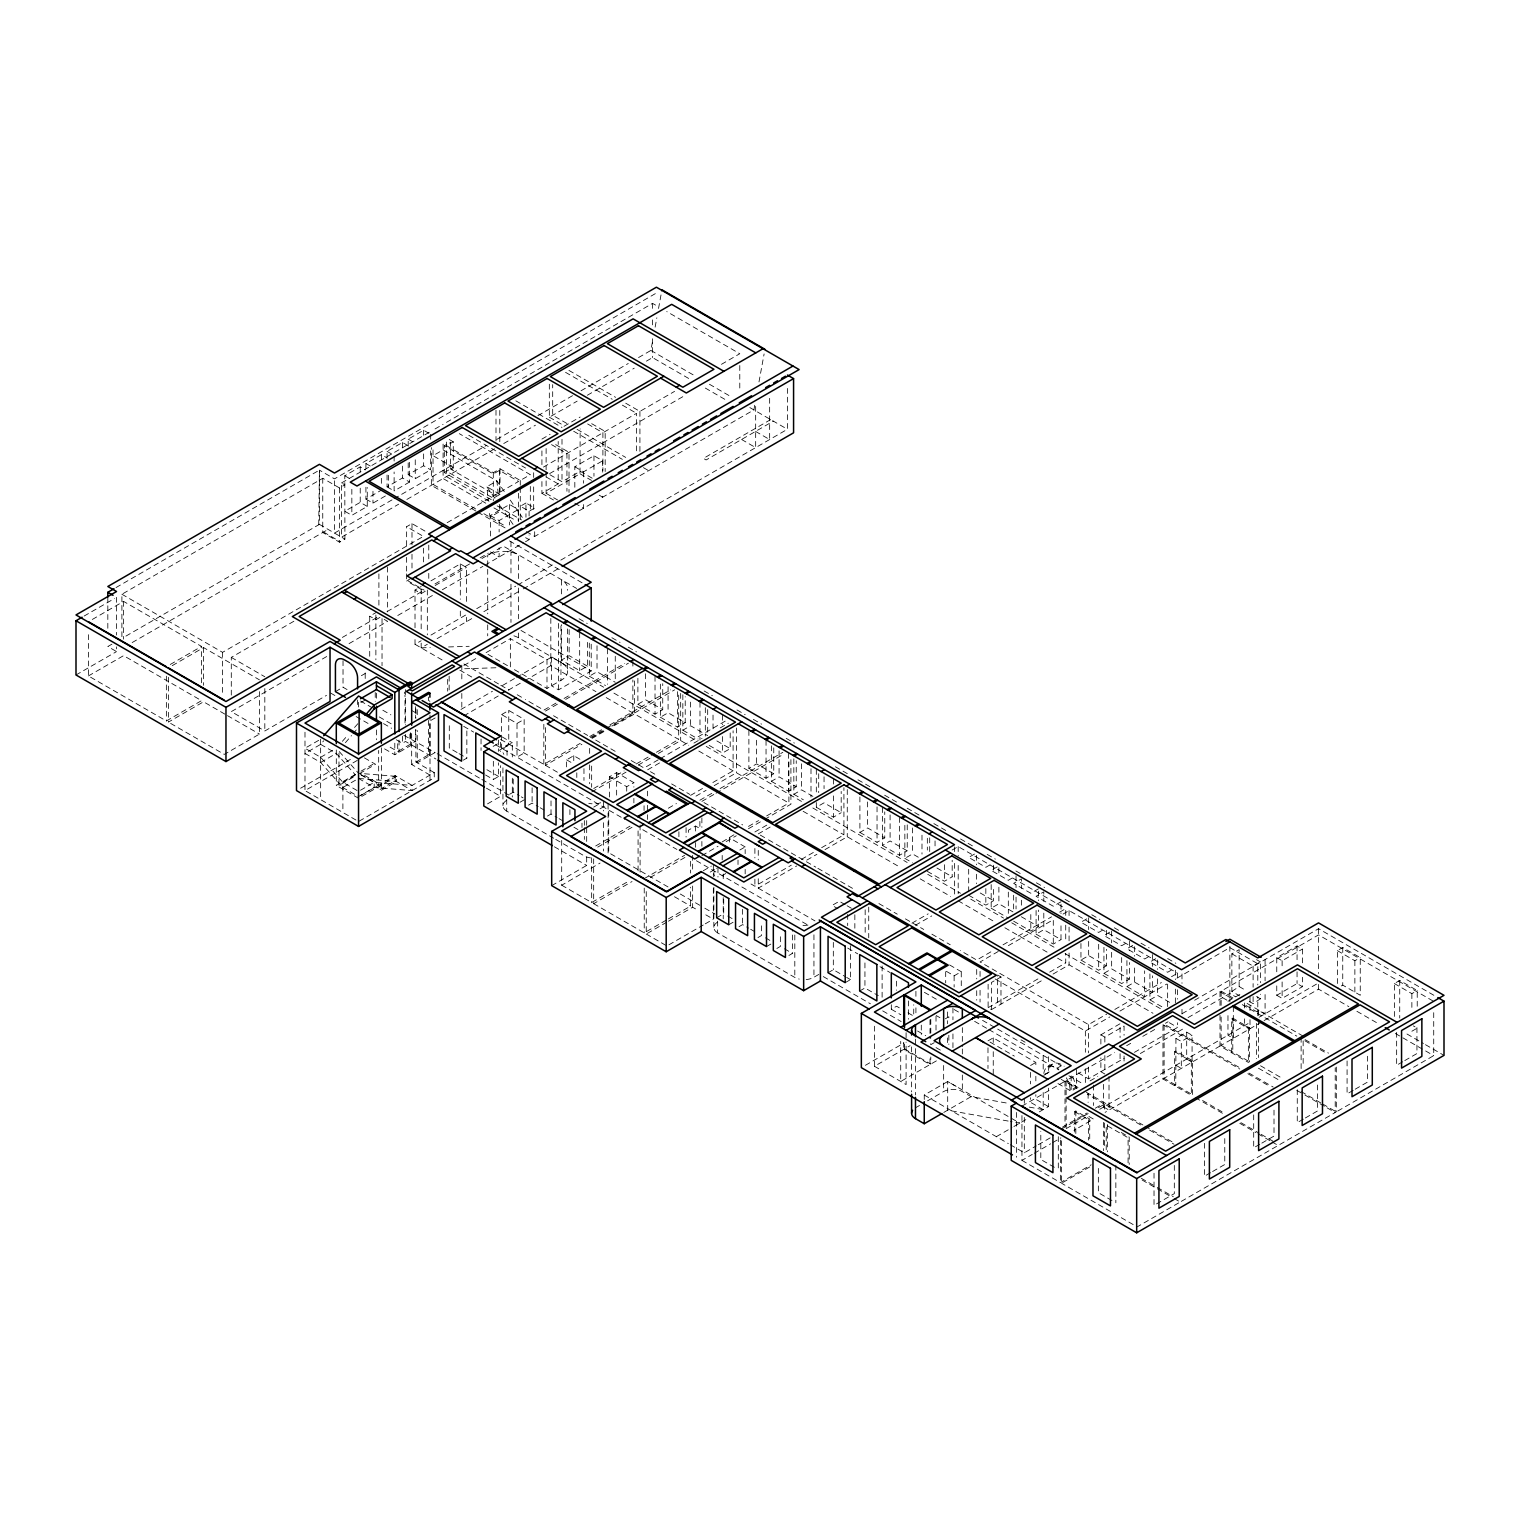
<?xml version="1.0" encoding="UTF-8"?>
<svg xmlns="http://www.w3.org/2000/svg" width="1520" height="1520" viewBox="0 0 1520 1520"><rect width="100%" height="100%" fill="white"/><g stroke="black" fill="none" stroke-linecap="round" stroke-linejoin="round"><path stroke-width="0.75" stroke-dasharray="5 3.75" d="M318.725 524.761L319.409 470.136L334.495 478.857L657.856 292.182M638.552 357.561L650.883 350.436L653.011 338.789M655.139 327.123L656.849 317.794M658.54 308.465L661.941 289.807M754.737 405.251L753.882 409.906L534.679 536.465L525.958 531.411M758.993 381.919L764.104 353.932M339.264 751.583L358.549 773.281L396.454 776.378L396.454 781.546L358.549 778.449L342.893 787.493L320.644 762.451L304.988 753.407L320.644 744.363L323.684 740.81M345.42 742.691L351.519 735.566M353.039 733.78L357.599 728.422M342.38 741.304L346.959 736.117M354.559 727.453L359.119 722.247M1231.865 991.401L1239.142 986.556L1239.142 949.62L1231.865 953.819L1231.865 991.401L1239.598 995.866M1249.25 1001.433L1253.107 1003.656L1260.384 998.83L1260.384 994.213M116.033 587.556L319.409 470.136L319.409 524.381L124.203 637.089M84.113 616.056L114.513 598.519M121.904 636.69L121.904 594.244L322.753 478.287L339.53 487.958L344.907 484.861L341.544 482.923L341.544 537.168L398.696 504.165M92.321 619.457L123.576 601.407L201.533 646.418L201.533 684.133M322.753 478.287L322.753 532.513L339.53 542.203L344.907 539.106L344.793 475.76L360.221 466.849L365.503 469.908M365.921 468.293L365.921 463.562L381.368 454.651L386.65 457.691M387.068 458.451L387.068 451.364L402.496 442.453L407.778 445.493M408.196 446.253L408.196 439.147L423.643 430.236L428.925 433.295M341.544 482.923L431.357 431.091M435.043 428.944L443.099 424.308M446.443 422.37L495.995 393.756M499.795 391.571L549.328 362.957M552.691 361.019L652.555 303.373L658.635 306.888M491.264 499.643L444.315 472.53L444.315 445.683L450.471 442.13L450.471 468.977L496.299 495.444M444.315 472.53L453.264 467.362L453.264 441.807L446.557 445.683L493.297 472.663L500.023 468.787L520.258 480.472L530.328 474.658L459.325 433.675M111.91 644.176L107.825 646.532L116.546 651.586L116.546 646.855M367.27 506.426L360.221 502.36L344.793 511.271L351.842 515.337L367.27 506.426L367.27 487.483M365.921 487.236L365.921 499.073L381.368 490.162M387.068 475.038L387.068 486.875L402.496 477.964L409.545 482.03L409.545 460.712M408.196 462.821L408.196 474.658L423.643 465.747L430.673 469.832L430.673 450.889M365.921 499.073L372.97 503.139L388.398 494.228M409.545 482.03L394.117 490.941L394.117 471.998M408.196 474.658L415.245 478.724L430.673 469.832M76 674.975L116.546 651.586M132.164 642.561L328.13 529.416M392.027 499.89L334.495 533.102L334.495 478.857M394.079 498.693L486.533 445.322M496.793 439.394L529.663 420.413M537.89 415.682L572.812 395.504M581.02 390.773L628.273 363.489M88.407 675.944L123.576 655.652L201.533 700.644L166.364 720.955L88.407 675.944L88.407 631.142M453.264 468.654L451.592 469.623L451.592 468.331M406.866 499.453L495.995 448.001M503.747 443.517L535.458 425.201M549.328 384.18L549.328 417.202L577.144 401.147M587.328 395.257L634.22 368.201M646.437 361.133L652.555 357.599L691.106 379.867M541.918 439.09L550.069 434.378M564.015 426.322L580.146 417.012M447.146 522.69L518.586 481.441L499.453 470.402L493.297 473.955L444.315 445.683M406.638 545.566L406.638 526.699L411.996 523.602L426.911 532.209M170.278 664.468L201.533 646.418M172.273 665.627L203.547 647.577L259.464 679.858M121.904 594.244L222.566 652.346L423.415 536.389L406.638 526.699M543.457 467.077L636.557 413.326L636.557 451.06M625.727 403.199L639.92 411.388L674.576 391.381M721.449 364.325L739.784 353.723L666.748 311.562M500.023 468.787L500.023 494.361L493.297 498.237L446.557 471.238M231.287 695.115L231.287 657.381L294.215 621.053M549.632 473.594L684.969 395.447M490.39 536.028L490.39 515.527L509.523 504.488L518.244 509.523L518.244 520.904M574.826 487.274L574.826 466.792L593.959 455.753L602.68 460.788L602.68 472.169M541.918 481.536L541.918 493.316L558.201 483.911L558.201 441.465M549.955 474.772L562.001 481.726L580.146 471.257L593.617 479.028M525.958 503.006L520.372 506.236L529.093 511.271L534.679 508.041L525.958 503.006L525.958 517.218M490.39 515.527L499.13 520.581L518.244 509.523M546.117 472.131L546.117 493.354L580.013 473.784L580.146 428.811M574.826 466.792L583.547 471.827L602.68 460.788M406.638 573.876L406.638 580.944L411.996 577.847M168.378 677.312L168.378 722.114L203.547 701.803L225.511 714.495M369.721 656.279L369.721 616.189L375.877 612.636M415.017 627.779L415.017 590.045L421.173 586.492M430.958 580.849L460.313 563.901L466.469 567.454L466.469 602.813M342.361 637.431L376.865 617.5M386.992 611.648L423.415 590.634L406.638 580.944M434.948 583.965L469.851 563.806M480.13 557.878L488.338 553.128M379.981 617.386L375.877 619.742L369.721 616.189M425.277 591.223L421.173 593.598L415.017 590.045M435.157 585.523L466.469 567.454M481.916 558.524L503.367 546.136L576.612 588.43M326.705 656.526L231.287 711.626L264.822 730.987L326.477 695.4M349.049 643.625L387.619 621.357L384.142 619.343M397.765 615.505L434.245 594.434M442.358 589.76L482.904 566.352M484.937 565.174L523.659 542.811M525.483 541.766L529.093 539.676L529.093 534.945M770.659 419.596L703.437 458.394L706.116 459.952L773.338 421.135M259.464 691.638L259.464 734.084L224.295 754.395L168.378 722.114M415.017 639.559L415.017 644.29L421.173 640.737M430.958 635.075L466.469 614.574L466.469 621.68M476.729 608.665L515.698 586.169M517.75 584.972L552.615 564.851M560.823 560.101L787.436 429.267L787.436 386.821M361.38 675.678L365.199 673.493A12.787 7.372 60 0 0 364.876 670.605M335.426 691.619L343.026 687.23L347.054 689.567M421.173 643.112L421.173 647.824L427.329 644.29M437.114 638.628L472.264 618.336M483.854 611.648L521.208 590.083M523.26 588.886L560.12 567.606M365.199 700.036L357.58 704.425L357.58 699.998M318.687 740.335L304.988 748.239L320.644 757.283L342.893 782.325L358.549 791.369M463.866 665.475L478.021 657.305M486.096 652.631L510.359 638.628L546.991 659.775L546.991 688.446L560.956 680.371A21.755 12.559 0 0 0 561.526 662.625L561.431 624.644M320.644 757.283L334.343 749.36M320.644 762.451L336.3 753.407L355.585 775.105M300.599 788.234L351.842 758.632M304.988 732.222L304.988 790.59L358.549 759.677M435.157 717.934L429.894 720.955L429.894 755.535M396.359 739.784L402.382 743.261L405.517 741.456L435.955 759.031M403.883 735.338L435.157 752.495L417.259 762.831L417.259 730.493M460.94 709.46L492.461 691.258M502.512 685.463L514.634 678.452M516.667 677.293L551.532 657.153L603.668 687.211M336.3 749.968L336.3 785.422L355.319 774.459M361 771.172L374.205 763.534M354.635 775.542L342.893 782.325L342.893 812.478M338.979 753.084L338.979 785.422L355.091 776.131M384.598 748.885L394.801 754.756L411.673 745.009M463.828 715.844L498.237 695.989M508.345 690.137L522.5 681.967M524.533 680.808L550.829 665.608L595.954 691.657M587.385 666.178L569.145 655.652L561.431 660.117L579.671 670.643L587.385 666.178L587.385 640.167M360.506 790.229L374.205 782.325L412.11 785.422L434.264 772.635L434.264 777.803L358.549 821.522L304.988 790.59M430.008 775.086L411.673 764.503L428.545 754.756L428.545 720.176M360.563 795.568L378.67 785.099L378.67 750.443M358.549 778.449L374.205 787.493L412.11 790.59L412.11 785.422L395.124 775.618L380.019 784.32L380.019 789.488L381.368 790.267L396.454 781.546M501.619 714.571L508.763 710.448L524.153 719.321L524.153 753.008L517.009 757.131L517.009 723.463L501.619 714.571L501.619 748.258L508.763 744.116L508.763 710.448M396.454 776.378L358.549 798.266L336.3 785.422M380.019 789.488L395.124 780.767L412.11 790.59M551.532 657.153L551.532 685.824L558.543 689.833L591.204 670.966L591.204 642.542M589.304 643.093L589.304 676.21L597.018 671.745L615.258 682.271M517.009 723.463L524.153 719.321M555.978 703.114L543.837 710.125L525.388 699.485M564.072 698.459L624.777 663.404M545.471 711.075L557.612 704.064M565.706 699.39L628.425 663.176M463.334 760.152L466.849 758.138L466.849 728.517M493.126 746.396L500.574 742.102L500.574 751.526M499.282 750.329L512.316 742.805L512.316 756.96M485.545 774.991L493.335 779.494L498.598 776.473L498.598 762.793M637.887 678.243L637.887 704.254L645.601 699.789L662.739 709.688L662.739 683.677M589.665 736.592L601.806 729.581M609.9 724.907L670.605 689.871M500.612 739.404L543.837 764.37L580.26 743.337M590.368 737.504L604.542 729.334M606.556 728.156L632.871 712.975L632.871 679.953M591.66 737.732L603.801 730.74M611.895 726.066L674.614 689.852M545.471 727.586L545.471 765.32L581.894 744.287M592.002 738.454L604.143 731.443M614.27 725.591L634.486 713.925L678.699 739.442L678.699 694.621M487.521 803.871L500.574 796.328L500.574 765.681M566.618 766.897L566.618 759.829L573.762 755.687L581.913 760.399M509.713 794.238L513.228 792.205L519.27 795.701M637.887 704.254L655.025 714.153L662.739 709.688M660.364 684.114L660.364 717.231L668.078 712.766L685.216 722.665L685.216 696.654M520.03 802.237L525.331 799.178L521.303 796.86M528.599 805.144L532.114 803.111L538.175 806.607M660.364 717.231L677.502 727.13L685.216 722.665M682.841 694.735L682.841 730.208L690.555 725.743L707.693 735.642M609.482 797.012L609.482 776.758L616.645 772.616L633.878 782.667L633.878 787.17M593.712 788.5L624.074 770.963M636.196 763.971L654.417 753.445M656.431 752.286L678.699 739.442M547.485 816.05L551.019 814.017L557.061 817.494M591.66 791.977L626.05 772.122M638.191 765.111L650.332 758.1M658.426 753.426L680.675 740.582L688.75 745.237M658.236 759.829L644.062 767.999L627.95 758.689M660.25 758.651L727.016 720.1M659.566 762.926L647.425 769.937L657.514 775.751M693.956 743.071L702.05 738.397M720.252 727.89L728.346 723.216M593.731 807.12L599.564 803.738M600.039 808.83L606.081 805.353M709.137 745.389L722.456 753.084L730.189 748.619L730.189 732.07M595.707 845.956L630.002 826.139M597.721 847.115L632.016 827.298M668.344 808.222L676.438 803.548M690.593 795.359L702.734 788.367M712.861 782.515L733.096 770.83L733.096 730.759M695.97 796.138L706.097 790.305M714.191 785.631L736.44 772.768L788.899 803.054L788.899 758.252M748.885 730.512L748.885 768.341L756.599 763.876L773.756 773.775L773.756 747.764M551.684 885.628L586.682 865.412L586.682 855.988M699.884 800.223L712.025 793.212M720.119 788.538L782.838 752.324M701.879 801.382L714.02 794.371M716.053 793.193L782.819 754.661M561.697 840.408L561.697 885.21L600.039 863.075M748.885 768.341L766.042 778.24L773.756 773.775M771.362 745.845L771.362 781.318L779.076 776.853L796.233 786.752L796.233 760.741M699.884 821.427L699.884 828.495L695.628 826.044L688.465 830.167L688.465 834.898M561.697 885.21L591.66 902.519L627.988 881.543M593.674 858.876L593.674 903.678L632.016 881.543M771.362 781.318L788.519 791.217L796.233 786.752M644.233 878.617L684.589 855.323M793.839 758.822L793.839 794.295L801.572 789.849L812.991 796.442M650.275 877.458L686.603 856.482M722.19 841.928L734.274 834.594M748.448 826.424L758.556 820.591M766.65 815.917L788.899 803.054M701.879 855.608L718.067 846.26M726.161 841.605L736.288 835.753M748.41 828.742L762.584 820.572M764.598 819.413L790.913 804.213L790.913 757.055M754.889 831.972L767.03 824.98M758.252 833.91L770.393 826.918M703.247 870.77L711.322 866.096M739.803 850.022L745.161 846.925L745.161 853.651M816.316 802.541L816.316 807.272L824.049 802.826L841.187 812.706L841.187 791.426M710.201 872.1L716.034 868.737M722.19 875.596L725.781 873.544M816.316 807.272L833.473 817.171L841.187 812.706M593.674 903.678L644.233 932.862L666.425 920.037M668.439 918.878L690.631 906.072L690.631 887.205M646.247 891.575L646.247 934.021L666.425 922.374M668.439 921.215L692.645 907.231L698.288 910.48M750.994 883.975L754.889 886.217L791.312 865.184M801.42 859.351L813.561 852.34M821.655 847.666L843.923 834.822L843.923 787.664M758.252 878.731L758.252 888.155L796.689 865.963M806.797 860.13L816.924 854.278M825.018 849.604L847.267 836.76L899.935 867.16M859.902 796.955L859.902 832.428L867.616 827.963L884.754 837.862L884.754 811.851M668.952 944.794L703.247 924.996M705.261 923.837L713.336 919.182L713.336 886.16M716.661 917.776L723.71 913.71L723.71 898.415M728.745 924.768L734.027 921.709M859.902 832.428L877.04 842.327L884.754 837.862M739.062 926.649L742.596 924.616L748.638 928.112M882.379 807.576L882.379 845.405L890.093 840.959L907.231 850.839L907.231 824.828M882.379 845.405L899.517 855.304L907.231 850.839M757.967 937.555L761.482 935.522L761.482 922.412M904.856 825.284L904.856 858.382L912.57 853.936L918.289 857.223M766.517 946.58L771.818 943.521M776.853 948.461L780.368 946.428L780.368 933.318M788.937 955.453L792.452 953.42L792.452 929.366M974.491 854.069L968.696 857.413L985.834 867.312L991.629 863.968M927.333 871.359L944.471 881.258L952.185 876.812L952.185 860.244M806.208 979.545A13.528 7.809 0 0 0 813.941 977.246L819.185 974.206M828.058 972.743L833.321 969.722L844.759 976.315M1012.187 878.047L1008.311 880.289L991.173 870.39L998.887 865.925L998.887 875.387M845.215 982.661L850.478 979.621L850.478 943.179M968.696 895.242L985.834 905.141L993.567 900.695L993.567 886.502M991.173 884.583L991.173 908.219L998.887 903.773L1016.044 913.672M859.674 991.002L864.937 987.981L878.294 995.676M1038.521 888.801L1030.807 893.266L1013.65 883.367L1021.364 878.902L1021.364 888.364M1060.998 901.778L1053.284 906.243L1036.089 896.306L1043.803 891.86L1043.803 901.322M891.309 1004.72L891.309 1009.261L896.572 1006.24L900.372 1008.444M990.869 951.862L976.714 960.051L960.412 950.627M1003.01 944.851L1051.555 916.826M1059.649 912.152L1065.729 908.656L1065.729 915.724M1013.65 921.196L1030.807 931.095L1038.521 926.649L1038.521 910.081M946.333 971.318L954.123 975.821L961.267 971.698L961.267 987.411M998.26 951.463L980.058 961.97L1088.529 1024.613L1106.75 1014.087M1008.387 945.63L1052.885 919.923M1063.012 914.09L1069.073 910.575L1177.563 973.218L1177.563 980.286M1036.089 910.499L1036.089 934.154L1043.803 929.689L1060.998 939.626L1060.998 923.058M1086.724 918.878L1080.948 922.222L1098.675 932.444L1104.451 929.1M1036.089 934.154L1053.284 944.072L1060.998 939.626M1000.977 976.961L997.633 975.023L997.633 1002.193L1000.977 1004.131L1000.977 976.961L991.458 982.452L991.458 1009.622L988.114 1007.684L988.114 980.514M945.345 1018.78L948.841 1016.766L948.841 1021.383M865.393 1065.311L903.792 1043.138M874.437 1026.19L874.437 1066.28L903.735 1049.37L930.012 1064.551L930.012 1057.464M904.514 1044.202L904.514 1048.914L910.1 1045.684M1109.733 932.14L1103.938 935.484L1121.665 945.725L1127.441 942.381M988.114 1007.684L1039.68 977.911M1049.693 972.135L1065.729 962.882L1065.729 953.458M934.249 1042.682L930.753 1044.696L930.753 1040.079M991.458 1009.622L1043.043 979.849M1053.056 974.073L1069.073 964.82L1152.996 1013.27M1080.948 943.502L1080.948 960.051L1088.662 955.586L1106.389 965.827L1106.389 949.278M1132.723 945.421L1126.928 948.765L1144.655 958.987L1150.45 955.662M936.396 1060.865L900.714 1081.461L900.714 1041.371M1080.948 960.051L1098.675 970.292L1106.389 965.827M1103.938 947.321L1103.938 973.332L1111.652 968.867L1129.379 979.108L1129.379 962.54M987.981 1040.877L993.244 1037.856L1035.842 1062.442L1035.842 1067.059M1155.713 958.702L1149.918 962.046L1167.645 972.268L1173.44 968.924M924.255 1099.454L924.255 1095.046L947.701 1081.518L1019.768 1123.147L1010.477 1121.475M1103.938 973.332L1121.665 983.554L1129.379 979.108M915.477 1107.795L919.505 1105.477M927.561 1100.822L943.654 1091.531A13.281 7.676 0 0 1 962.331 1091.588L971.109 1096.661L1008.311 1103.349M1126.928 960.583L1126.928 986.594L1134.642 982.148L1152.369 992.37L1152.369 975.821M1114.844 1009.432L1161.375 982.566M1171.483 976.714L1177.563 973.218M943.787 1112.431L971.109 1096.661M995.144 978.956L1085.356 1031.035L1109.79 1016.937M1119.955 1011.066L1166.771 984.048M1176.936 978.177L1229.851 947.625L1257.8 963.756L1257.8 984.979M1030.579 1065.482L1035.842 1062.442M1149.918 973.864L1149.918 999.875L1157.632 995.41L1171.426 1003.371M1100.879 1044.05L1100.879 1034.816L1120.069 1023.739L1120.069 1037.571M1047.679 1066.831L1052.942 1063.81M1100.879 1034.816L1104.85 1037.115L1124.059 1026.038L1124.059 1035.253M1044.962 1074.032L1048.952 1072.303A18.335 10.583 60 0 1 1062.442 1065.121A18.335 10.583 60 0 1 1064.133 1066.223M1043.708 1075.343L1048.952 1072.303M1043.822 1073.405A18.335 10.583 60 0 1 1057.179 1068.161L1062.442 1065.121M1231.865 953.819L1253.107 966.093L1260.384 961.894L1260.384 982.661M1194.625 1000.236L1318.543 928.701L1435.773 996.398M1276.762 971.774L1276.762 957.676L1297.054 945.953L1302.412 949.069L1302.412 963.167M1021.953 1106.123L1065.007 1081.271L1077.148 1088.282M1066.128 1094.78L1066.128 1080.625L1114.559 1052.676M1126.662 1045.684L1130.69 1043.347M1142.793 1036.355L1156.929 1028.204M1186.702 1032.156L1186.702 1059.041L1192.079 1062.157L1192.079 1035.253L1186.702 1032.156L1175.929 1038.369L1175.777 1085.052L1174.656 1085.698L1174.656 1051.688L1175.777 1051.061L1192.44 1060.675L1192.44 1094.666L1191.319 1095.312L1162.971 1078.953L1162.971 1024.708L1168.082 1021.763M1182.066 1013.688L1220.009 991.781L1232.131 998.792M1221.13 1005.29L1221.13 991.135L1318.543 934.895L1433.721 1001.395M1276.762 957.676L1282.12 960.773L1302.412 949.069M1188.07 1017.583L1229.851 993.472L1235.304 996.607M1078.307 1072.93L1088.529 1078.839L1124.173 1058.262M1134.452 1052.334L1177.563 1027.444L1177.563 1022.732M1057.939 1083.551L1071.163 1091.189L1076.407 1088.149L1076.407 1068.484M1090.049 1080.91L1097.801 1076.426M1227.97 1001.281L1242.79 992.731M996.341 1136.675L1011.959 1127.65M1013.916 1126.529L1027.577 1118.644M1039.3 1111.88L1048.458 1106.579L1048.458 1088.149M1140.323 1053.531L1185.087 1027.691M1337.372 983.535L1337.372 950.627L1342.749 947.53L1360.248 957.638L1360.248 995.239L1342.749 985.131L1337.372 988.247M1175.929 1038.369L1181.306 1041.466L1192.079 1035.253M1232.796 1018.172L1232.796 1052.106L1231.694 1052.752L1231.694 1018.818L1232.796 1018.172L1249.478 1027.786L1249.478 1061.739L1248.357 1062.385L1220.009 1046.026L1105.116 1112.355M1074.716 1132.058L1074.716 1111.671L1075.837 1111.025L1089.726 1119.043L1089.726 1139.43M1276.762 985.891L1276.762 995.277L1297.054 983.573L1302.412 986.67L1302.412 977.265M1303.153 1036.146L1258.522 1010.382L1256.489 1011.56L1244.709 1004.739M1276.762 995.277L1282.12 998.374L1302.412 986.67M1062.48 1127.156L1087.085 1112.944M1095.274 1108.213L1103.482 1103.482L1087.275 1094.134M1061.549 1128.98L1088.187 1113.59M1098.447 1107.681L1104.603 1104.128L1141.368 1125.37M1337.372 950.627L1354.871 960.735L1360.248 957.638M1010.325 1144.75L1024.309 1152.806L1036.26 1145.909M1038.255 1144.75L1050.225 1137.853M1066.166 1128.638L1088.111 1115.984L1093.469 1119.081L1073.937 1130.348M1099.758 1109.258L1250.276 1022.352M1316.472 984.124L1257.8 1018.001L1257.8 996.778M1074.716 1111.671L1088.624 1119.689L1089.726 1119.043M1174.656 1051.688L1191.319 1061.321L1192.44 1060.675M1231.694 1018.818L1248.357 1028.432L1249.478 1027.786M1021.953 1115.566L1021.953 1160.368L1032.213 1154.44M1034.246 1153.262L1050.662 1143.8M1052.714 1142.603L1060.903 1137.872M1221.13 1017.07L1221.13 1045.38L1262.094 1021.725M1264.108 1020.566L1318.543 989.14L1348.848 1006.639M1394.372 1016.443L1394.372 983.535L1399.73 980.438L1417.229 990.546L1417.229 1007M1021.953 1160.368L1060.428 1182.579L1091.17 1164.814M1061.549 1140.779L1061.549 1183.225L1090.239 1166.657M1394.372 983.535L1411.871 993.643L1417.229 990.546M1411.871 1031.244L1417.229 1028.147L1413.353 1025.905M1210.585 1172.699L1204.486 1176.214L1204.486 1143.306M1212.599 1171.521L1224.778 1164.491L1224.778 1136.295M1259.795 1144.275L1253.696 1147.79L1253.696 1114.901M1261.828 1143.116L1274.007 1136.086L1274.007 1107.871M1303.362 1119.138L1297.263 1122.653L1297.263 1085.052M1305.376 1117.96L1317.555 1110.93L1317.555 1082.734M1353.18 1090.372L1347.081 1093.887L1347.081 1056.286M1355.213 1089.194L1367.392 1082.164L1367.392 1053.968M1402.732 1061.758L1396.652 1065.273L1396.652 1032.365M1404.765 1060.58L1416.944 1053.55L1416.944 1025.354M1181.306 1201.37L1335.206 1112.526L1335.206 1067.724M1322.628 1103.976L1336.308 1111.88L1433.721 1055.64L1433.721 1010.838M952.09 850.06L958.189 846.564L1065.729 908.656M911.924 923.153L928.188 913.843M915.496 925.205L931.76 915.914M609.482 776.758L626.715 786.695L633.878 782.667M421.173 647.824L430.312 647.539M448.59 646.95L469.167 646.304M464.664 668.762L496.641 667.736M1029.249 1107.111L1043.195 1109.619L1043.195 1091.189M1008.14 1121.057L947.701 1110.189L947.701 1081.518L956.137 1086.401M650.883 350.436L695.305 376.086M709.441 384.256L731.671 397.081M749.835 407.569L787.436 429.267M705.299 388.056L727.624 400.938M755.554 431.414L769.652 439.546L769.652 397.1M741.57 439.47L755.668 447.621L755.668 405.175M568.917 370.405L615.581 397.328M565.554 372.343L612.218 399.266M622.364 405.137L636.557 413.326M591.698 423.681L605.169 431.452L605.169 471.542M587.651 423.947L602.908 432.763L602.908 470.497M566.884 423.472L552.691 415.264L552.691 384.617M577.03 429.324L625.727 457.425M643.416 467.647L648.641 470.668M549.328 417.202L563.54 425.391M573.686 431.262L622.364 459.363M515.85 400.843L562.001 427.481M555.655 444.619L569.012 452.333L569.012 492.423M551.551 444.638L566.941 453.53L566.941 491.264M580.013 473.784L591.489 480.377M599.184 495.178L602.68 497.192L602.68 492.651M546.155 476.957L558.201 483.911M468.768 435.252L525.559 468.046M574.826 503.196L583.547 508.231L583.547 503.69M546.117 493.354L557.574 499.966M449.217 439.47L453.264 441.807M541.918 493.316L553.47 499.985M408.196 439.147L413.478 442.206M453.264 467.362L433.029 455.677L443.099 449.863L496.907 480.947L504.925 492.442M500.023 494.361L486.837 486.742L496.907 480.947L498.332 495.007M489.041 501.201L446.443 476.596L446.443 441.237M497.154 505.875L521.512 519.935M1406.969 1033.999L1423.423 1043.499M1425.494 1044.696L1444 1055.374M485.792 503.196L443.099 478.534L443.099 442.89M493.924 507.889L516.173 520.733M387.068 451.364L394.117 455.43L394.117 462.536M1356.923 1011.313L1379.153 1024.138M1395.322 1033.467L1423.613 1049.807M1425.646 1050.966L1433.721 1055.64M525.597 537.662L529.093 539.676M1256.527 959.652L1260.384 961.894M475.722 508.991L433.029 484.348L433.029 448.704M483.854 513.703L506.122 526.547M475.988 511.081L431.357 485.317L431.357 447.583M478.002 512.259L506.407 528.656M509.523 540.911L583.186 583.433M365.921 463.562L371.203 466.602M387.068 486.875L392.35 489.915M490.39 551.95L499.13 556.985L499.13 547.884M1239.142 986.556L1244.937 989.9M1256.527 996.588L1260.384 998.83M344.793 475.76L350.075 478.819M1247.103 1003.428L1265.077 1013.802L1265.077 992.579M579.063 618.754L587.252 623.504M611.876 637.716L620.065 642.447M628.273 647.178L636.481 651.909M704.159 690.992L712.367 695.723M736.972 709.935L745.161 714.666M753.369 719.397L761.577 724.147M786.182 738.34L794.39 743.09M835.411 766.764L847.704 773.87M857.964 779.779L870.276 786.885M884.621 795.188L896.933 802.275M907.174 808.203L919.486 815.309M933.85 823.593L946.143 830.699M960.507 838.983L972.8 846.089M987.164 854.373L995.372 859.123M1015.873 870.96L1022.029 874.513M1036.374 882.797L1044.582 887.528M1065.083 899.365L1071.239 902.918M1091.759 914.755L1099.948 919.505M1114.312 927.789L1120.468 931.342M1140.969 943.179L1149.177 947.91M1167.626 958.569L1175.834 963.3M1221.13 991.135L1232.91 997.937M1305.034 1039.585L1328.499 1053.132M1242.239 1004.625L1296.807 1036.127M1304.882 1040.782L1327.112 1053.626M1222.574 997.652L1228.027 1000.806M716.851 740.924L730.189 748.619M936.947 868.015L952.185 876.812M980.229 892.981L993.567 900.695M1021.364 916.75L1038.521 926.649M520.999 630.439L591.204 670.966M589.304 676.21L605.511 685.558M682.841 730.208L698.079 739.005M793.839 794.295L803.377 799.786M904.856 858.382L912.475 862.79M991.173 908.219L1008.311 918.118M1126.928 986.594L1144.655 996.835L1144.655 970.824M1149.918 999.875L1163.712 1007.836M1260.555 1065.786L1282.861 1078.668M513.893 635.816A21.755 12.559 0 0 1 518.472 637.754L561.526 662.625M613.928 693.12L695.951 740.487M706.211 746.415L802.598 802.047M812.839 807.975L907.174 862.448M927.694 874.285L960.507 893.228M970.748 899.137L1003.561 918.08M1011.769 922.83L1054.842 947.682M1065.083 953.61L1161.47 1009.261M319.409 524.381L344.907 539.106M1221.13 1045.38L1249.478 1061.739M1301.12 1091.55L1320.671 1102.855M1258.465 1068.218L1280.676 1081.043M1296.826 1090.372L1302.887 1093.868M1304.901 1095.027L1325.098 1106.693M1327.112 1107.852L1335.206 1112.526M323.551 532.057L340.309 541.747M407.417 580.488L424.194 590.178M606.195 697.585L632.871 712.975M698.82 751.051L733.096 770.83M803.13 811.281L843.923 834.822M920.189 878.864L950.57 896.401M958.189 900.809L994.707 921.88M1004.853 927.751L1047.47 952.337M1057.616 958.208L1065.729 962.882M1169.374 1022.732L1177.563 1027.444M1238.857 1067.23L1164.092 1024.062L1164.092 1078.307L1192.44 1094.666M1248.965 1073.063L1273.209 1087.066M1162.971 1024.708L1239.769 1069.054M1247.844 1073.709L1270.074 1086.553M487.977 654.379L510.359 667.299L510.359 638.628M514.425 669.655L546.991 688.446M1175.929 1065.273L1181.306 1068.37L1181.306 1041.466M463.866 663.955L498.731 684.076M500.783 685.273L508.972 690.004M517.18 694.735L523.336 698.288M553.508 715.711L587.67 735.433M595.688 740.069L617.861 752.875M671.631 783.921L689.795 794.39M703.931 802.56L742.653 824.923M760.304 835.107L766.479 838.66M768.531 839.857L815.822 867.16M817.874 868.338L854.886 889.713M878.921 903.583L897.256 914.166M905.407 918.878L923.742 929.461M931.893 934.173L950.228 944.756M415.017 644.29L443.555 660.763M459.838 670.149L472.036 677.198M1202.548 1100.499L1224.759 1113.324M1240.909 1122.653L1259.092 1133.141M1261.106 1134.319L1275.242 1142.47M1195.366 1097.649L1223.638 1113.97M1239.788 1123.299L1255.957 1132.628M1257.971 1133.787L1270.093 1140.779M1272.107 1141.957L1278.168 1145.453M745.161 846.925L729.353 837.786L729.353 844.531M845.139 904.628L839.306 901.265L832.143 905.407L837.976 908.77M847.077 905.749L852.891 909.131M949.582 964.953L961.267 971.698M566.618 759.829L572.717 763.344M1104.85 1074.013L1100.879 1071.714L1100.879 1057.882M502.17 736.953L512.316 742.805M545.471 765.32L557.593 772.312M758.252 888.155L814.986 920.911M1021.003 1039.851L1025.088 1042.207M429.894 701.29L428.545 700.511L428.545 694.412M982.547 1020.357L1061.169 1065.767M463.657 726.332L473.651 732.108M495.615 744.8L624.815 819.375M642.789 829.749L676.913 849.452M696.407 860.719L807.595 924.901M847.685 948.062L857.774 953.876M879.985 966.701L890.074 972.534M924.407 992.351L938.543 1000.502M954.123 1009.508L960.26 1013.061M974.624 1021.345L986.917 1028.451M988.969 1029.629L1058.699 1069.89M1068.959 1075.799L1083.304 1084.083M1066.128 1080.625L1078.25 1087.636M1086.344 1092.291L1142.926 1124.971M1144.94 1126.13L1173.231 1142.47M1149.557 1130.082L1174.067 1144.237M1061.169 1079.352L1076.407 1088.149M1103.634 1107.016L1109.011 1110.113L1109.011 1076.16M990.014 1042.055L1014.353 1056.115M411.673 710.448L419.178 714.78M936.263 1015.569L939.93 1017.678M1121.266 1132.495L1129.208 1137.093L1129.208 1164.453M457.083 752.514L449.293 747.992L449.293 722.931M459.04 753.635L466.849 758.138M486.894 769.709L498.598 776.473M846.659 977.417L850.478 979.621M908.01 1012.833L913.729 1016.139L913.729 1004.758M382.831 710.22L390.906 714.875M360.506 701.005L372.248 707.788M891.309 1009.261L900.847 1014.771M540.189 807.766L544.217 810.084M559.075 818.672L563.103 820.99M573.933 827.241L577.961 829.578M727.738 916.047L733.78 919.524M750.652 929.271L754.68 931.608M765.51 937.859L771.552 941.336M784.396 948.765L792.452 953.42M379.259 716.927L391.343 723.919M437.19 753.673L479.826 778.278M481.859 779.456L510.283 795.872M668.021 886.939L608.722 852.701L608.722 807.899M680.295 894.026L702.791 907.003M704.824 908.2L715.046 914.09M823.289 976.581L870.428 1003.789M882.721 1010.895L901.17 1021.554M917.567 1031.016L925.756 1035.747M1048.458 1106.579L1035.842 1099.302L1035.842 1094.685M330.581 693.025L336.699 696.559M383.515 723.596L391.666 728.289M486.438 788.177L500.574 796.328M674.462 896.724L690.631 906.072M705.812 914.831L713.336 919.182M936.016 1047.603L942.172 1051.156M1043.195 1109.619L1030.579 1102.342L1030.579 1097.725M356.155 716.566L368.22 723.539M506.73 799.33L506.73 811.129L553.698 838.242M555.75 839.42L584.345 855.931A13.528 7.809 0 0 0 590.463 857.888M717.649 921.101L717.649 932.9L794.808 977.436A13.528 7.809 0 0 0 799.254 979.089M1141.235 1178.228L1155.257 1186.322M1157.271 1187.481L1173.307 1196.734M1142.128 1180.033L1172.186 1197.38M1174.181 1198.539L1180.204 1202.016L1137.15 1226.868L1061.549 1183.225M390.146 747.175L399.038 752.305L399.038 738.454M434.264 772.635L415.91 762.052L415.91 729.714M231.287 657.381L264.822 676.761M554.401 846.792L586.682 865.412M904.514 1048.914L930.791 1064.095L930.791 1057.008M364.42 757.891L375.554 764.313L360.468 773.034L381.368 785.099M1054.405 1167.322L1040.801 1159.475L1040.801 1131.26M1111.956 1200.553L1098.352 1192.687L1098.352 1166.847M320.644 744.363L336.3 753.407M646.247 934.021L666.919 945.972M874.437 1066.28L906.091 1084.558L906.091 1042.112M924.255 1095.046L1008.33 1143.591M360.506 774.421L374.205 782.325L374.205 787.493L358.549 796.537L338.979 785.422M361.076 774.934L378.67 785.099M227.506 715.654L259.464 734.084M510.264 500.118L522.31 517.389M494.855 498.256L486.837 486.742L488.281 500.802M500.213 505.932L513.57 525.122M499.301 504.374L500.023 511.404L489.953 517.218L489.231 510.188M1411.871 993.643L1411.871 1007.741M1399.73 980.438L1399.73 1018.039M1354.871 960.735L1354.871 993.643M1342.749 947.53L1342.749 985.131M1336.308 1067.078L1336.308 1111.88M1318.543 928.701L1318.543 973.503M1318.543 984.428L1318.543 989.14M1303.153 1040.858L1303.153 1066.793M1301.12 1037.324L1301.12 1070.327M1297.054 945.953L1297.054 962.407M1297.054 971.812L1297.054 983.573M1282.12 960.773L1282.12 967.822M1282.12 981.939L1282.12 998.374M1265.077 959.557L1265.077 980.78M1258.522 1010.382L1258.522 1017.45M1258.522 1019.806L1258.522 1057.54M1256.489 1023.34L1256.489 1058.718M1253.107 966.093L1253.107 987.221M1253.107 996.626L1253.107 1003.656M1250.01 997.025L1250.01 1010.591M1250.01 1019.654L1250.01 1028.698L1244.633 1025.601L1244.633 1018.818M1248.357 1028.432L1248.357 1062.385M1244.633 1002.972L1244.633 1009.755M1233.328 1006.639L1233.328 1038.331L1227.97 1035.234L1227.97 1012.605M1229.851 946.295L1229.851 1001.851M1220.009 991.781L1220.009 1005.936M1220.009 1015.36L1220.009 1046.026M1191.319 1061.321L1191.319 1095.312M1181.99 973.94L1181.99 983.364M1181.99 1009.299L1181.99 1014.03M1177.563 989.729L1177.563 999.153M1175.359 970.178L1175.359 979.64M1175.359 989.102L1175.359 1005.651M1174.314 1165.422L1174.314 1193.637L1154.022 1205.341L1154.022 1172.452M1167.645 984.086L1167.645 1010.116M1157.632 959.956L1157.632 969.399M1157.632 978.861L1157.632 995.41M1152.369 954.541L1152.369 966.359M1134.642 946.675L1134.642 956.137M1134.642 967.955L1134.642 982.148M1129.379 941.26L1129.379 950.722M1128.087 1162.819L1128.087 1137.739L1106.218 1125.104L1106.218 1152.464M1124.059 1056.02L1124.059 1062.936M1121.665 957.543L1121.665 983.554M1120.069 1053.721L1120.069 1060.637M1115.851 1165.194L1115.851 1202.795M1111.652 931.038L1111.652 942.856M1111.652 952.318L1111.652 968.867M1107.339 1124.458L1107.339 1151.818M1106.389 930.354L1106.389 937.46M1104.85 1037.115L1104.85 1044.031M1104.85 1055.564L1104.85 1071.714M1104.603 1104.128L1104.603 1111.196M1104.603 1122.995L1104.603 1148.93M1103.634 1084.368L1103.482 1110.55M1103.482 1122.349L1103.482 1150.64M1098.675 944.262L1098.675 970.292M1093.469 1085.128L1093.469 1105.496M1088.662 917.757L1088.662 929.575M1088.662 941.412L1088.662 955.586M1088.624 1119.689L1088.624 1140.076M1088.529 1024.613L1088.529 1052.904M1088.529 1067.059L1088.529 1078.839M1088.111 1093.336L1088.111 1102.399M1085.356 1031.035L1085.356 1052.258M1085.356 1068.769L1085.356 1085.28M1075.837 1111.025L1075.837 1133.673M1071.163 1075.894L1071.163 1091.189M1069.073 910.575L1069.073 917.662M1069.073 927.086L1069.073 941.241M1069.073 953.021L1069.073 964.82M1066.128 1097.136L1066.128 1127.783M1065.729 925.148L1065.729 941.659M1065.007 1081.271L1065.007 1126.073M1060.998 904.153L1060.998 913.615M1060.428 1140.133L1060.428 1182.579M1058.3 1136.675L1058.3 1169.583M1053.284 920.436L1053.284 944.072M1048.458 1056.723L1048.458 1072.018M1043.803 913.14L1043.803 929.689M1043.195 1055.374L1043.195 1072.854M1038.521 891.176L1038.521 900.638M1035.842 1076.274L1035.842 1080.872M1030.807 914.546L1030.807 931.095M1030.579 1072.398L1030.579 1083.912M1024.309 1098.58L1024.309 1103.292M1024.309 1117.447L1024.309 1152.806M1021.364 900.182L1021.364 907.288M1016.576 1112.469L1016.576 1157.271M1016.044 875.824L1016.044 887.661M1016.044 897.104L1016.044 908.941M1013.65 895.185L1013.65 909.378M1008.311 892.107L1008.311 913.387M998.887 887.205L998.887 903.773M993.567 865.222L993.567 872.309M993.244 1037.856L993.244 1042.454M993.244 1051.669L993.244 1074.697M987.981 1047.793L987.981 1068.522M985.834 888.592L985.834 905.141M980.058 971.413L980.058 978.481M980.058 990.28L980.058 1002.06M976.714 969.475L976.714 978.899M976.714 990.698L976.714 1000.122M976.41 855.323L976.41 864.785M976.41 874.228L976.41 883.69M968.696 869.231L968.696 892.886M962.331 1027.634L962.331 1046.596M962.331 1048.952L962.331 1058.433M962.331 1075.02L962.331 1091.588M958.189 846.564L958.189 856.007M958.189 865.431L958.189 893.722M954.636 846.868L954.636 851.58M954.636 863.379L954.636 894.026M954.123 975.821L954.123 987.05M952.945 1007.988L952.945 1019.768M952.945 1033.923L952.945 1048.078M948.841 1035.234L948.841 1044.449M947.568 1011.959L947.568 1023.758M947.568 1037.894L947.568 1042.625M945.687 971.679L945.687 982.908M944.471 864.709L944.471 881.258M943.654 1065.482L943.654 1091.531M936.016 1016.272L936.016 1030.123M935.047 840.902L935.047 847.989M930.791 1019.293L930.791 1038.16M930.012 1019.749L930.012 1038.597M929.708 837.805L929.708 851.998M927.333 838.261L927.333 850.079M921.994 835.183L921.994 854.088M921.291 1025.088L921.291 1034.512M915.914 991.325L915.914 998.412M915.914 1007.836L915.914 1014.904M915.477 1039.11L915.477 1046.216M915.477 1048.591L915.477 1094.97M912.57 827.925L912.57 853.936M911.582 1046.9L911.582 1091.911M908.466 1000.958L908.466 1019.179M906.091 1032.688L906.091 1039.756M903.735 1042.302L903.735 1049.37M899.517 817.475L899.517 855.304M896.572 981.179L896.572 990.28M890.093 814.929L890.093 840.959M882.113 965.979L882.113 997.88M877.04 806.854L877.04 842.327M868.737 907.136L868.737 937.783M867.616 801.952L867.616 827.963M865.165 909.796L865.165 935.731M864.937 962.92L864.937 987.981M854.848 914.736L854.848 928.207M847.685 914.375L847.685 925.604M847.267 789.602L847.267 836.76M833.473 779.342L833.473 784.073M833.473 795.891L833.473 817.171M833.321 942.381L833.321 969.722M824.049 776.796L824.049 788.633M818.71 773.718L818.71 792.642M816.316 769.443L816.316 793.079M813.941 934.8L813.941 977.246M810.996 768.721L810.996 797.107M801.572 763.819L801.572 789.849M794.808 934.99L794.808 977.436M788.519 753.369L788.519 791.217M779.076 750.842L779.076 776.853M766.042 740.392L766.042 778.24M758.252 850.421L758.252 859.864M756.599 740.24L756.599 763.876M754.889 848.483L754.889 857.926M754.889 879.149L754.889 886.217M745.161 869.383L745.161 873.867M742.596 909.321L742.596 924.616M739.784 365.522L739.784 391.457M738.017 860.035L738.017 864.519M736.44 727.966L736.44 772.768M723.235 874.019L723.235 878.731M723.235 897.598L723.235 918.821M722.456 715.255L722.456 724.698M722.456 736.535L722.456 753.084M722.19 855.399L722.19 859.883M717.972 867.616L717.972 877.04M713.849 887.243L713.849 927.333M713.336 864.937L713.336 876.736M713.032 715.084L713.032 731.633M707.693 709.631L707.693 733.286M705.318 707.712L705.318 736.098M701.879 817.893L701.879 827.317M701.879 841.472L701.879 846.184M699.979 702.259L699.979 740.107M695.628 826.044L695.628 833.112M695.628 842.555L695.628 847.286M692.645 855.342L692.645 871.853M692.645 886.008L692.645 907.231M690.555 702.107L690.555 725.743M690.631 861.27L690.631 873.05M686.071 827.602L686.071 837.045M680.675 693.424L680.675 740.582M678.908 831.744L678.908 838.812M677.502 691.657L677.502 727.13M668.078 686.755L668.078 712.766M655.025 676.305L655.025 714.153M652.555 303.373L652.555 310.441M652.555 319.884L652.555 326.952M652.555 338.751L652.555 357.599M647.425 791.16L647.425 795.872M647.425 805.296L647.425 812.383M647.425 814.739L647.425 819.451M645.601 673.778L645.601 699.789M644.062 805.733L644.062 810.445M644.233 888.06L644.233 932.862M639.92 411.388L639.92 451.478M640.091 824.999L640.091 872.157M638.077 830.908L638.077 870.998M634.486 680.903L634.486 713.925M633.878 798.38L633.878 802.883M632.871 661.086L632.871 668.173M626.715 786.695L626.715 791.198M616.645 772.616L616.645 795.131M615.258 656.26L615.258 679.915M608.095 804.175L608.095 856.064M607.525 648.888L607.525 684.361M603.459 801.496L603.459 810.939M603.459 822.719L603.459 851.029M597.018 645.734L597.018 671.745M593.959 455.753L593.959 476.235M591.66 766.042L591.66 787.265M591.66 857.717L591.66 902.519M589.665 748.391L589.665 755.459M589.665 764.883L589.665 783.75M586.682 820.61L586.682 825.341M586.682 827.697L586.682 841.833M584.345 820.553L584.345 825.265M584.345 827.64L584.345 839.42M583.965 768.645L583.965 780.444M583.547 471.827L583.547 483.208M581.989 823.156L581.989 827.526M579.671 632.795L579.671 670.643M576.802 772.787L576.802 777.499M573.762 755.687L573.762 762.774M569.905 809.609L569.905 816.164M569.145 629.641L569.145 655.652M567.606 628.919L567.606 671.555M562.001 439.28L562.001 481.726M561.526 593.921L561.526 579.709A21.755 12.559 0 0 1 567.378 590.292M560.956 625.898L560.956 680.371M558.543 623.428L558.543 689.833M551.019 800.888L551.019 814.017M550.829 618.45L550.829 665.608M546.117 448.552L546.117 469.775M543.837 724.28L543.837 764.37M541.918 450.87L541.918 465.025M534.679 531.715L534.679 536.465M533.672 472.72L533.672 477.451M533.672 486.875L533.672 510.454M532.114 787.797L532.114 803.111M530.328 486.457L530.328 512.392M529.093 511.271L529.093 516.002M520.258 480.472L520.258 485.184M520.258 487.559L520.258 520.562M518.586 493.24L518.586 521.531M518.472 578.55L518.472 554.857A21.755 12.559 0 0 0 487.711 555.18L487.711 566.979M518.472 588.012L518.472 618.811M518.472 633.023L518.472 637.754M513.228 779.076L513.228 792.205M512.316 778.183L512.316 797.05M510.967 541.747L510.967 574.769M510.967 584.193L510.967 622.44M509.523 504.488L509.523 524.97M507.053 755.269L507.053 745.845A13.528 7.809 0 0 0 503.025 752.343M502.93 767.828L502.93 805.562M499.795 410.438L499.795 443.441M499.453 470.402L499.453 495.026M499.13 520.581L499.13 531.943M498.598 740.012L498.598 751.412M495.995 410.267L495.995 440.933M493.297 472.663L493.297 500.821M493.335 761.273L493.335 779.494M487.711 569.335L487.711 613.833M487.711 624.853L487.711 635.873M481.042 738.986L481.042 750.386M461.814 665.133L461.814 681.644M461.814 693.424L461.814 709.935M460.313 563.901L460.313 599.26M460.313 611.059L460.313 618.127M449.141 676.191L449.141 690.327M447.678 679.383L447.678 691.182M430.673 434.302L430.673 441.408M430.008 715.027L430.008 780.254M428.773 545.091L428.773 561.583M428.773 573.382L428.773 580.45M427.329 590.045L427.329 634.847M423.643 430.236L423.643 437.342M423.643 453.91L423.643 465.747M423.415 548.188L423.415 564.68M421.173 588.848L421.173 631.332M417.259 709.688L417.259 716.623M415.91 708.928L415.91 718.162M415.587 706.629L415.587 718.162M415.587 729.676L415.587 741.209L397.708 751.526L397.708 739.974M415.245 459.8L415.245 478.724M411.996 523.602L411.996 544.825M411.996 554.268L411.996 570.76M411.673 733.495L411.673 764.503M410.78 733.704L410.78 738.416M410.343 732.716L410.343 744.23M409.982 734.16L409.982 738.872M406.638 557.365L406.638 571.501M405.517 689.567L405.517 724.945M405.517 734.388L405.517 741.456M405.004 723.007L405.004 696.464A12.768 7.372 60 0 0 404.928 695.077M402.496 442.453L402.496 449.54M402.496 466.127L402.496 477.964M402.382 736.193L402.382 743.261M395.124 775.618L395.124 780.767M394.801 743.204L394.801 754.756M388.398 475.285L388.398 487.122M387.619 567.131L387.619 611.933M382.033 618.545L382.033 665.722M381.368 454.651L381.368 461.757M381.368 478.325L381.368 485.431M381.368 747.802L381.368 790.267M378.898 573.876L378.898 606.898M376.447 693.196L376.447 700.188M376.447 729.923L376.447 739.765M375.877 614.992L375.877 659.832M375.231 692.493L375.231 701.347M372.97 491.302L372.97 503.139M365.199 673.493L365.199 680.124M360.221 466.849L360.221 473.955M360.221 488.167L360.221 502.36M358.549 702.259L358.549 707.009M351.842 489.307L351.842 515.337M343.026 660.687L343.026 687.23M339.53 487.958L339.53 542.203M320.644 739.195L320.644 799.634M264.822 688.541L264.822 730.987M222.566 652.346L222.566 694.792M203.547 647.577L203.547 685.311M166.364 676.153L166.364 720.955M123.576 601.407L123.576 639.141M116.546 597.341L116.546 635.075M107.825 597.018L107.825 630.04M506.73 811.129A13.528 7.809 0 0 1 507.053 800.071M717.649 932.9A13.528 7.809 0 0 1 717.972 921.861M807.937 925.091A13.528 7.809 0 0 1 799.254 924.863M503.88 754.319A13.528 7.809 0 0 1 503.329 753.35M714.78 876.09A13.528 7.809 0 0 1 716.794 868.376M600.704 802.769A13.528 7.809 0 0 1 588.772 803.339M404.32 692.094A12.768 7.372 60 0 1 404.7 693.595M1072.721 1076.901A18.335 10.583 60 0 1 1075.4 1087.56L1070.137 1090.6A18.335 10.583 60 0 0 1066.337 1077.832M1057.179 1068.161A18.335 10.583 60 0 1 1058.87 1069.263"/><path stroke-width="1.5" d="M368.182 715.996L374.205 708.909L392.103 698.592L392.103 694.716L376.447 685.672M323.684 735.737L358.549 696.008L374.205 705.052L392.103 694.716M365.161 715.369L374.205 705.052L374.205 708.909M107.825 597.018L107.825 592.306L113.981 588.753M400.368 687.857L330.03 647.254L330.03 701.48L225.967 761.558L76 674.975L76 620.749L82.08 617.234M518.7 460.066L663.86 376.257M534.356 469.11L537.586 467.248M676.267 387.182L679.516 385.301M442.871 525.806L428.545 534.071L459.078 551.684L460.655 550.791L551.684 603.345L407.873 686.375L411.445 688.446M431.908 536.009L292.334 616.588L408.614 683.582M435.271 537.947L547.656 473.043L521.93 458.204M762.983 348.726L686.337 392.996L660.611 378.138M433.371 540.854L436.829 538.84M343.9 593.275L346.864 591.565M353.97 599.089L356.934 597.379M449.027 549.879L452.485 547.884M412.053 578.835L455.62 553.698L473.176 563.825L478.211 560.918M466.792 554.344L792.965 366.035M422.123 584.649L425.087 582.939M515.698 531.924L521.854 528.371M525.958 525.996L530.043 523.64M534.147 521.265L540.303 517.712M544.407 515.337L556.719 508.231M562.875 504.678L575.168 497.591M589.532 489.288L603.896 481.004M608 478.629L612.085 476.273M618.241 472.72L622.345 470.345M628.501 466.792L632.605 464.417M636.709 462.061L640.813 459.686M646.969 456.133L651.054 453.777M655.158 451.402L659.262 449.027M673.626 440.743L679.782 437.19M683.886 434.815L687.99 432.459M692.075 430.084L698.231 426.531M702.335 424.156L706.439 421.8M710.543 419.425L716.699 415.872M720.803 413.516L733.096 406.41M739.252 402.857L751.564 395.751M765.643 387.619L769.652 385.301M773.604 383.021L777.556 380.741M781.508 378.461L785.46 376.181M472.948 557.897L799.121 369.588L656.412 287.204L334.495 473.043L319.409 464.341L107.825 586.492L116.546 591.527L76 614.935L225.967 701.518L330.03 641.44L405.821 685.197M334.058 643.758L340.214 640.205L299.155 616.512L431.794 539.942L450.585 550.791L407.018 575.928L503.082 631.408M515.071 539.391L793.573 378.594L793.573 432.82L562.172 566.428M76 620.749L225.967 707.332L330.03 647.254M415.91 699.675L438.501 712.728L438.501 780.254L358.549 826.424L296.495 790.59L296.495 723.064L376.447 676.894L399.038 689.928L399.038 731.519M411.673 686.698L411.673 682.632L394.801 692.398L376.447 681.796L304.988 723.064L358.549 753.977L430.008 712.728L411.673 702.126L428.545 692.379L429.894 693.158L429.894 697.224M360.544 698.725L376.447 689.548L390.146 697.452M497.496 628.178L491.91 631.408L497.496 634.619M498.845 628.938L494.589 631.408L498.845 633.859M336.3 743.66L336.3 723.064L359.119 709.878L381.368 722.722L381.368 743.242M359.119 711.436L338.979 723.064L358.549 734.35L378.67 722.722L359.119 711.436L359.119 734.54M397.708 689.168L410.343 681.872L411.673 682.632M455.506 663.005L474.525 652.023L881.372 886.92M562.628 604.561L591.204 588.069L591.204 621.224M412.167 694.811L461.377 666.387L451.934 660.934M550.449 615.296L553.812 613.358M417.259 700.454L429.894 693.158M336.3 723.064L358.549 735.908L381.368 722.722M563.312 622.706L566.675 620.787M564.433 623.352L567.796 621.433M430.065 705.128L479.275 676.723L996.341 975.251L959.082 996.74L821.427 917.263L851.96 899.631M577.296 630.781L580.64 628.843M578.417 631.427L581.761 629.489M296.495 723.064L358.549 758.879L438.501 712.728M591.28 638.856L594.624 636.918M592.382 639.502L595.745 637.564M501.467 693.424L504.83 691.486M516.002 697.927L509.295 701.803L541.956 720.67L548.663 716.794M605.245 646.931L608.608 644.993M551.969 696.749L553.299 695.97M630.42 661.447L633.764 659.509M552.387 845.614L483.797 806.018L483.797 751.792L489.383 748.562M567.625 705.774L568.955 705.014M642.428 668.401L573.99 707.902L477.641 652.289L546.098 612.769L643.283 668.876L646.627 666.938M554.04 719.891L547.314 723.767L564.205 733.514L569.24 730.607L565.877 728.669L567.568 727.7M647.748 667.584L644.385 669.522L735.528 722.152L667.09 761.653L576.783 709.517L645.24 670.016M657.248 676.951L660.611 675.013M658.369 677.597L661.732 675.659M671.232 685.026L674.595 683.088M672.353 685.672L675.697 683.734M685.216 693.101L688.56 691.163M686.337 693.747L689.681 691.809M699.2 701.157L702.544 699.219M700.302 701.803L703.665 699.865M615.429 759.202L618.792 757.264M713.165 709.232L716.528 707.294M645.069 750.5L646.399 749.721M629.964 763.724L623.257 767.6L687.116 804.479M640.262 769.671L638.571 770.64L628.292 764.693M660.725 759.525L662.055 758.765M869.193 1009.147L820.42 980.989L803.643 990.679L701.195 931.532L666.197 951.748L551.684 885.628L551.684 831.402L586.682 811.186L483.797 751.792M741.684 721.829L669.883 763.268L772.768 822.681L841.225 783.161L738.34 723.767M646.969 781.299L652.669 783.807L616.778 804.536L651.206 824.429L686.451 804.08M653.676 777.423L650.313 779.361L655.348 782.268L658.711 780.33M595.992 811.167L561.697 830.965L591.66 848.274M648.413 782.135L613.187 802.465L566.561 775.542L605.131 753.274L626.62 765.662M751.184 731.196L754.547 729.258M752.305 731.842L755.668 729.904M626.829 810.35L644.613 800.071M627.513 810.73L645.278 800.47M665.304 791.882L666.425 791.236L688.237 803.833M672.011 788.006L668.667 789.944L734.977 828.229L738.34 826.291M628.615 815.518L624.036 818.159L639.369 826.994L643.948 824.353M765.168 739.252L768.531 737.314M766.289 739.898L769.652 737.96M637.564 816.544L655.348 806.284M638.248 816.924L656.032 806.664M648.299 822.738L666.083 812.478M779.152 747.327L782.515 745.389M780.273 747.973L783.617 746.035M690.46 802.541L651.89 824.809L665.855 832.884L704.444 810.597M691.581 803.187L694.944 801.249M793.136 755.402L796.48 753.464M794.257 756.048L797.601 754.11M702.772 809.628L706.116 807.69M707.807 812.535L669.218 834.822L683.202 842.878L721.772 820.61M709.479 813.504L712.842 811.566M807.101 763.477L810.464 761.539M808.222 764.123L811.585 762.185M720.67 819.964L724.014 818.026M683.981 847.476L679.402 850.117L694.716 858.971L699.295 856.311M687.895 845.595L705.679 835.335M750.747 811.509L752.096 810.73M821.085 771.533L824.448 769.595M731.614 830.167L719.093 822.168M697.965 851.409L715.749 841.149M698.63 851.789L716.414 841.529M766.403 820.553L767.752 819.774M708.7 857.603L726.484 847.343M709.365 858.002L727.149 847.723M846.26 786.068L849.604 784.13M701.233 871.929L666.919 891.727L646.247 879.795M719.435 863.797L737.219 853.537M754.889 843.6L759.354 846.184M761.596 839.724L758.233 841.662L762.717 844.246L766.061 842.308M551.684 831.402L666.197 897.503L701.195 877.306L803.643 936.434L820.42 926.763L915.914 981.901L861.346 1013.403L861.346 1067.648L1012.491 1154.915M723.007 865.868L740.791 855.608M859.104 793.497L862.467 791.559M860.225 794.143L863.588 792.205M733.077 871.682L750.861 861.422M733.742 872.062L751.526 861.802M873.088 801.572L876.451 799.634M874.209 802.218L877.572 800.28M779.038 857.546L743.812 877.876L683.867 843.277L719.093 822.928L788.215 862.847L794.922 858.971M782.61 859.617L743.812 882.018L559.398 775.542L601.559 751.203L567.568 731.576M791.673 857.09L790.001 858.059L793.25 859.94M887.072 809.628L890.435 807.69M888.193 810.274L891.537 808.336M801.629 866.704L804.992 864.766M901.056 817.703L904.4 815.765M902.177 818.349L905.521 816.411M915.021 825.778L918.384 823.84M916.142 826.424L919.505 824.486M854.183 871.226L855.532 870.447M929.005 833.853L932.368 831.915M869.839 880.27L871.188 879.491M877.686 884.792L857.318 896.534L852.397 893.703L847.039 896.8L860.681 904.685M820.857 921.215L804.099 930.886L701.1 871.549L666.197 891.708L570.798 836.627L605.701 816.487L483.683 746.035L500.574 736.288L441.693 702.297M862.353 897.902L954.503 844.702L544.084 607.734M830.148 922.298L867.388 900.809M890.321 887.566L950.361 852.891M908.428 963.623L926.991 952.907L937.061 958.721M909.549 964.269L927.447 953.933L936.396 959.101M928.568 975.251L946.447 964.915L937.498 959.747M929.67 975.897L948.252 965.181L938.182 959.367M930.012 1010.306L903.735 995.125L874.437 1012.054L925.737 1041.675M904.514 1027.691L904.514 994.688L921.291 984.998L978.5 1018.039M900.714 1027.216L947.568 1000.179M906.091 1030.332L952.945 1003.276M975.536 1010.496L920.949 1042.017L1021.611 1100.119L1113.761 1046.919M990.299 1019.027A13.281 7.676 0 0 0 972.933 1018.305L934.04 1040.649L1024.309 1092.766M952.204 1051.137L999.077 1024.1M1225.861 941.526L1229.851 939.227L1261.163 957.296M1229.851 941.811L1181.534 969.703L550.829 605.568L591.204 582.255L510.967 535.933M912.589 1110.284A13.281 7.676 0 0 0 915.477 1118.644L924.255 1123.717L941.849 1113.571M1112.754 1046.33L1172.585 1011.788L1194.397 1024.385L1297.491 964.858L1397.146 1022.39M1437.825 997.576L1444 1001.148L1444 1055.374L1136.675 1232.796L1011.218 1160.368L1011.218 1106.123L1016.576 1103.026L861.346 1013.403M1134.566 1133.179L1358.443 1003.922L1297.491 968.734L1194.397 1028.261L1172.585 1015.664L1119.461 1046.33L1141.273 1058.927L1073.614 1097.991L1165.65 1151.134L1389.546 1021.858L1360.02 1004.815L1136.124 1134.072M1011.218 1106.123L1136.675 1178.57L1444 1001.148M986.271 1010.629L971.622 1018.951L972.933 1018.305M661.941 289.807L764.94 349.277M755.782 352.887L671.688 304.342L356.972 486.02L350.265 482.163L633.099 318.858L723.9 371.298M787.436 375.041L793.573 378.594M1385.214 1027.634L1389.261 1029.971M585.181 584.592L591.204 588.069M365.484 481.118L449.578 529.682M558.543 601.103L1185.277 962.939L1225.861 939.512L1257.8 957.942L1318.543 922.887L1444 995.334L1136.675 1172.756L1011.218 1100.328L1071.163 1065.71L820.42 920.949M1233.746 1005.537L1294.698 1040.725M1232.416 1006.297L1293.368 1041.485M945.345 849.984L1197.399 995.524L1137.359 1030.199L885.286 884.659M415.017 577.125L506.046 629.698M467.59 651.89L471.162 653.961M874.323 886.73L878.009 888.858M344.622 590.273L459.477 656.583M341.658 591.983L456.513 658.293M512.658 699.865L479.275 680.599L433.428 707.066L422.104 700.549M545.3 718.732L550.677 721.829M791.559 860.909L850.383 894.862M635.227 793.877L669.674 813.77M702.316 832.618L762.261 867.236M634.543 794.276L668.99 814.15M701.651 833.017L761.596 867.616M960.659 995.847L1076.407 1062.67L1108.726 1044.012L1134.566 1058.927L1066.907 1097.991L1166.543 1155.523M441.237 701.765L500.137 735.775M819.185 919.98L974.757 1009.793M980.913 1013.346L989.102 1018.077M409.659 689.472L412.167 690.935L454.67 666.387L452.143 664.943L406.296 691.41L418.133 698.25M435.955 704.786L496.527 739.765M493.335 743.052L475.779 732.906L475.779 769.367L483.588 773.87M904.514 994.688L930.791 1009.85M1047.736 1079.238L975.669 1037.609L984.105 1042.511M345.496 697.433L335.426 691.619L335.426 665.076A12.787 7.372 60 0 1 344.451 659.87L348.555 662.226A12.787 7.372 60 0 1 357.58 677.882L357.58 688.94M593.674 849.433L644.233 878.617M437.969 760.19L484.424 786.999M1021.953 1106.123L1060.428 1128.334M1061.549 1128.98L1137.15 1172.642M107.825 592.306L113.05 595.327M88.407 621.718L166.364 666.71M168.378 667.888L224.295 700.169M1136.675 1178.57L1136.675 1232.796M962.331 1018.172L962.331 1008.691A13.281 7.676 0 0 0 943.654 1008.634L943.654 1029.952M924.255 1101.658L924.255 1123.717M921.291 984.998L921.291 1006.221M915.477 1036.735L915.477 1024.898A13.281 7.676 0 0 0 915.477 1035.747M915.477 1097.326L915.477 1118.644M911.582 1030.332L911.582 1035.063M911.582 1094.286L911.582 1113.229M908.466 987.278L908.466 982.718L891.309 972.819L891.309 997.88M903.735 995.125L903.735 1025.791M820.42 926.763L820.42 980.989M803.643 936.434L803.643 990.679M701.195 877.306L701.195 931.532M666.197 897.503L666.197 951.748M574.94 820.667L574.94 809.723L562.856 802.75L562.856 826.804M429.894 703.475L429.894 710.03M411.673 692.968L411.673 725.23M394.801 692.398L394.801 733.97M376.447 681.796L376.447 689.548M376.447 706.173L376.447 720.423M358.549 735.908L358.549 754.585M358.549 758.879L358.549 826.424M225.967 707.332L225.967 761.558M943.426 1046.083A13.281 7.676 0 0 1 943.426 1035.234M462.213 427.462L369.056 481.251L449.92 527.934L543.077 474.145L462.213 427.462M504.716 402.933L465.462 425.6L518.7 456.323L557.954 433.656L504.716 402.933M547.105 378.461L507.965 401.052L561.184 431.794L600.324 409.203L547.105 378.461M604.124 345.534L550.335 376.58L603.573 407.322L657.362 376.257L604.124 345.534M638.457 325.717L607.373 343.653L682.86 387.239L713.944 369.284L638.457 325.717M844.018 784.776L775.58 824.296L879.016 884.013L947.454 844.493L844.018 784.776M869.402 903.507L836.855 922.298L875.672 944.699L908.2 925.927L869.402 903.507M951.824 855.931L897.028 887.566L935.94 910.043L990.736 878.389L951.824 855.931M911.677 927.922L879.13 946.713L918.498 969.437L951.045 950.646L911.677 927.922M994.099 880.327L939.303 911.981L978.88 934.838L1033.676 903.184L994.099 880.327M952.166 951.292L919.619 970.083L958.987 992.807L991.515 974.016L952.166 951.292M1037.039 905.122L982.243 936.757L1032.004 965.504L1086.8 933.869L1037.039 905.122M1090.163 935.807L1035.367 967.442L1137.359 1026.323L1192.155 994.688L1090.163 935.807M1179.216 1158.867L1158.924 1170.571L1158.924 1208.191L1179.216 1196.468L1179.216 1158.867M1229.699 1129.721L1209.388 1141.444L1209.388 1179.045L1229.699 1167.322L1229.699 1129.721M1278.909 1101.316L1258.617 1113.02L1258.617 1150.621L1278.909 1138.917L1278.909 1101.316M1322.476 1076.16L1302.165 1087.883L1302.165 1125.484L1322.476 1113.761L1322.476 1076.16M1372.294 1047.394L1352.002 1059.117L1352.002 1096.718L1372.294 1084.995L1372.294 1047.394M1421.865 1018.78L1401.554 1030.503L1401.554 1068.104L1421.865 1056.381L1421.865 1018.78M461.586 724.717L444.03 714.59L444.03 751.032L461.586 761.178L461.586 724.717M845.215 946.2L828.058 936.301L828.058 972.743L845.215 982.661L845.215 946.2M876.85 964.459L859.674 954.56L859.674 991.002L876.85 1000.92L876.85 964.459M518.282 777.005L506.198 770.032L506.198 796.271L518.282 803.244L518.282 777.005M537.168 787.911L525.084 780.938L525.084 807.177L537.168 814.15L537.168 787.911M556.054 798.817L543.97 791.844L543.97 818.083L556.054 825.056L556.054 798.817M728.745 898.529L716.661 891.537L716.661 917.776L728.745 924.768L728.745 898.529M747.631 909.435L735.547 902.443L735.547 928.682L747.631 935.674L747.631 909.435M766.517 920.341L754.433 913.349L754.433 939.588L766.517 946.58L766.517 920.341M785.422 931.247L773.319 924.255L773.319 950.494L785.422 957.486L785.422 931.247M1052.923 1135.06L1035.424 1124.971L1035.424 1162.572L1052.923 1172.68L1052.923 1135.06M1110.474 1168.291L1092.975 1158.183L1092.975 1195.803L1110.474 1205.892L1110.474 1168.291"/></g></svg>
